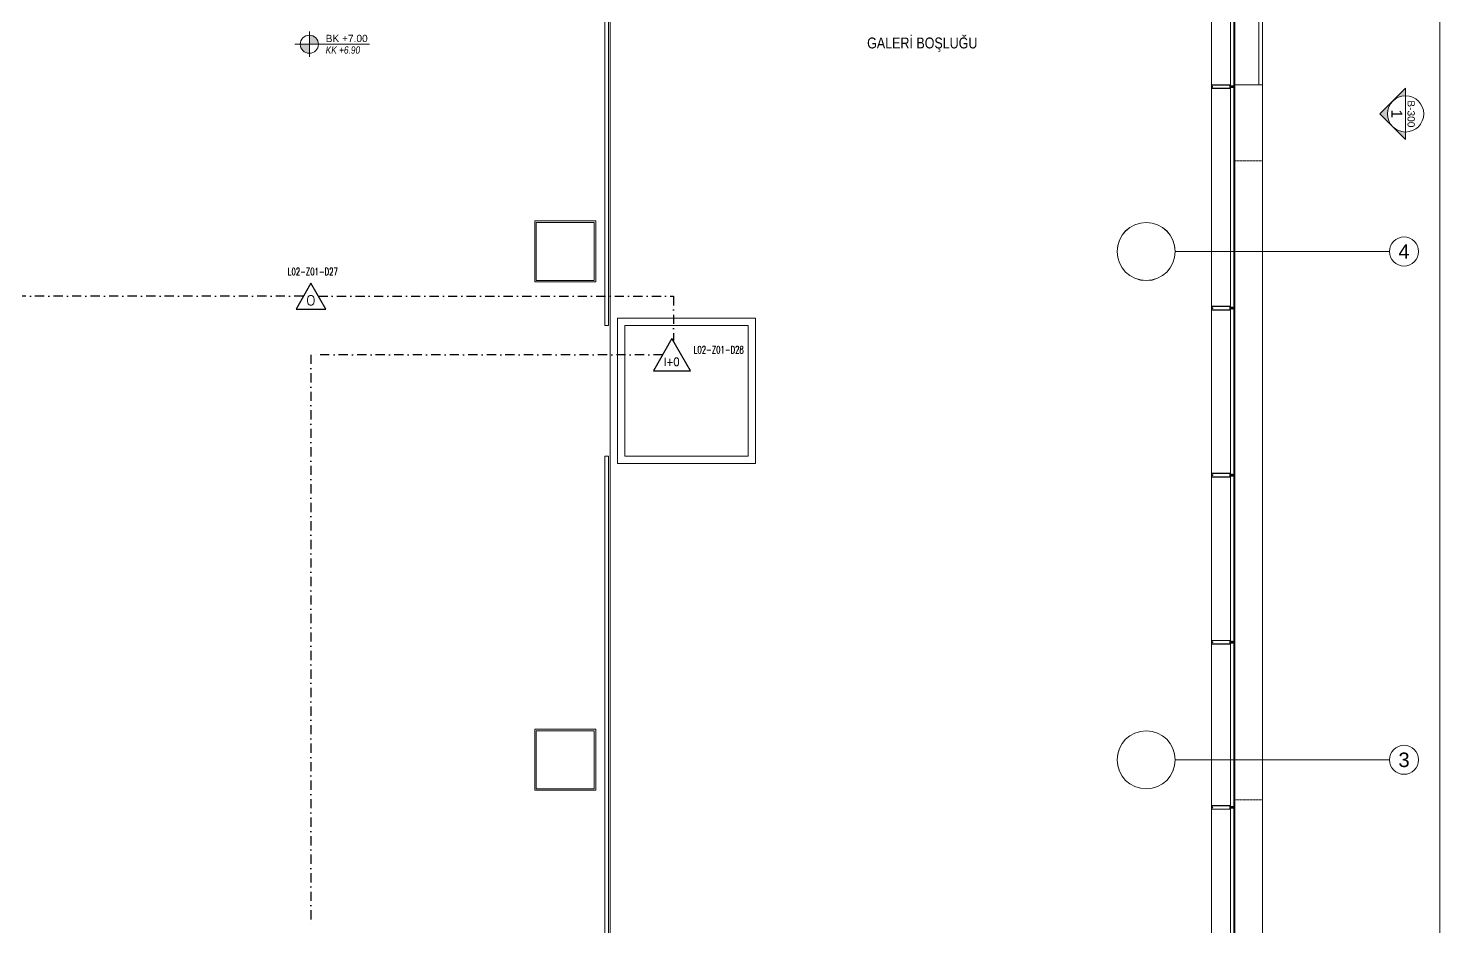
# Model space of a CAD drawing. Extents: x -3709 to 34975, y -230 to 8245.
# Drawn here: x 25497 to 27440, y 823 to 2060 of the extents above; entities that cross this region are included whole.
import ezdxf
from ezdxf.enums import TextEntityAlignment as Align

# ---------------------------------------------------------------- set-up
doc = ezdxf.new("R2010")
doc.units = 0
for name, pattern in [('DASHDOT', [25.4, 12.7, -6.35, 0, -6.35]), ('DOT2', [0.125, 0, -0.125]), ('Grundrisse$0$AUSGEZOGEN', [2, 1, 1]), ('HIDDEN', [0.375, 0.25, -0.125])]:
    doc.linetypes.add(name, pattern=pattern)
doc.layers.get('0').update_dxf_attribs({"color": 9, "lineweight": 9})
for name, color, linetype, lineweight in [('01', 9, 'Continuous', 9), ('06C', 9, 'Continuous', 9), ('06D', 9, 'Continuous', 9), ('10', 9, 'Continuous', 9), ('10A', 9, 'Continuous', 9), ('14', 9, 'Continuous', 9), ('15', 9, 'Continuous', 9), ('20', 9, 'DOT2', 9), ('21', 9, 'Continuous', 9), ('24', 9, 'Continuous', 9), ('40A', 9, 'Continuous', 9), ('E-DEDEKTÖR NUMARALARI', 20, 'Continuous', 30), ('E-KABLO', 7, 'Continuous', 30), ('E-KOMBİNE DEDEKTÖR (ISI+OPTİK DUMAN)', 7, 'Continuous', 30), ('E-OPTİK DUMAN DEDEKTÖRÜ', 7, 'Continuous', 30)]:
    doc.layers.add(name, color=color, linetype=linetype, lineweight=lineweight)
doc.styles.add('Arial', font='arial.ttf', dxfattribs={"height": 2.5})
doc.styles.add('E-YAZI', font='txttw.shx')
doc.styles.add('MuuM_TEXT-ITALIC', font='ARIALNI.TTF')
doc.styles.add('MuuM_TEXT-STANDART', font='ARIALN.TTF')

# ---------------------------------------------------------------- blocks, each defined once
blk = doc.blocks.new('0_elevationtarget-p-bk')
h = blk.add_hatch(color=254)
h.paths.add_polyline_path([(2.5, 0, 0.414214), (0, 2.5), (0, 0)])
h.paths.add_polyline_path([(0, 0), (-2.5, 0, 0.414214), (0, -2.5)])
blk.add_line((0, -3.5), (0, 3.5))
blk.add_lwpolyline([(16.6, 0), (-4, 0)])
blk.add_circle((0, 0), 2.5)
at = {"style": 'Arial'}
blk.add_attdef('BITMISKOT', text='', height=2, dxfattribs=at).set_placement((4.5, 0), align=Align.BOTTOM_LEFT)
at = {"style": 'MuuM_TEXT-ITALIC'}
blk.add_attdef('FINISHINGFLOORLEVEL', text='', height=2, dxfattribs=at).set_placement((4.5, -0.59), align=Align.TOP_LEFT)
blk = doc.blocks.new('p-kolon-80x80-vw')
at = {"layer": '01'}
blk.add_lwpolyline([(-40, -40), (-40, 40), (40, 40), (40, -40)], close=True, dxfattribs=at)
blk = doc.blocks.new('p-kolon-vw-çelik80')
at = {"layer": '01'}
blk.add_circle((0, 0), 40, dxfattribs=at)
blk = doc.blocks.new('prf-camderzi-20x6-p_1')
at = {"layer": '10A', "linetype": 'Continuous'}
for points in [[(0.2, -2.4), (0.1, -2.3), (0.1, 2.3), (0.2, 2.4), (0.8, 2.4), (0.8, 2.3), (0.9, 2.3), (1.2, 2.4), (1.2, 2.5), (0.1, 2.5), (0, 2.4), (0, 2.3), (0, -2.4), (0.1, -2.5), (0.1, -2.5), (1.2, -2.5), (1.2, -2.4), (0.9, -2.3), (0.8, -2.3), (0.8, -2.4)], [(1.1, 2.1), (1.1, 2), (1.1, 2), (1.2, 2), (1.2, 2.3), (0.8, 2.3), (0.8, 2.2), (0.8, 2.3), (0.7, 2.3), (0.7, 2.3), (0.5, 2.3), (0.4, 2.2), (0.2, 2.1), (0.2, 2.1), (0.2, 2.1), (0.3, 2.1), (0.6, 2.1), (0.7, 2), (0.7, 1.1), (0.8, 1), (0.9, 1), (1, 0.9), (1, 0), (1, 0), (1, 0), (1, -0.9), (0.9, -1), (0.8, -1), (0.7, -1.1), (0.7, -2), (0.6, -2), (0.3, -2), (0.2, -2.1), (0.2, -2.1), (0.2, -2.1), (0.4, -2.2), (0.5, -2.3), (0.7, -2.3), (0.7, -2.3), (0.8, -2.3), (0.8, -2.2), (0.8, -2.2), (1.2, -2.4), (1.2, -2), (1.1, -1.9), (1.1, -1.9), (1.1, -2.1), (0.9, -2.1), (0.8, -2), (0.8, -1.1), (1.1, -1.1), (1.1, -1.2), (1.1, -1.2), (1.2, -1.2), (1.2, 1.2), (1.1, 1.3), (1.1, 1.3), (1.1, 1.1), (0.8, 1.1), (0.8, 2), (0.9, 2.1)], [(6.2, -2.5), (31.9, -2.5), (32, -2.5), (32, -2.4), (32, 2.3), (31.9, 2.5), (31.9, 2.5), (6.2, 2.5), (6.2, 2.3), (6.3, 2.2), (6.4, 2.2), (6.4, 2.3), (6.6, 2.3), (6.6, 1.9), (6.6, 1.9), (6.6, 1.8), (6.6, 1.4), (6.4, 1.4), (6.4, 1.5), (6.3, 1.5), (6.2, 1.4), (6.2, 1.1), (6.4, 1.1), (6.4, 1.2), (6.6, 1.2), (6.6, 0.7), (6.5, 0.5), (6.4, 0.5), (5.3, 0.5), (5.2, 0.5), (5.2, 0.4), (5.3, 0.2), (5.4, 0.2), (5.5, 0.2), (5.6, 0.2), (5.6, 0.2), (5.6, 0.2), (5.8, 0.2), (5.8, 0.2), (5.8, 0.2), (6, 0.2), (6, 0.2), (6, 0.2), (6.1, 0.2), (6.2, 0.2), (6.2, 0.2), (6.3, 0.2), (6.3, 0.2), (6.4, 0.2), (6.4, 0.2), (6.6, 0.1), (6.7, 0), (6.6, -0.1), (6.4, -0.2), (6.3, -0.2), (6.2, -0.2), (6.2, -0.2), (6.1, -0.2), (6.1, -0.2), (6, -0.2), (5.9, -0.2), (5.9, -0.2), (5.9, -0.2), (5.7, -0.2), (5.7, -0.2), (5.7, -0.2), (5.6, -0.2), (5.5, -0.2), (5.5, -0.2), (5.4, -0.2), (5.3, -0.3), (5.2, -0.4), (5.2, -0.5), (5.3, -0.5), (6.4, -0.5), (6.5, -0.6), (6.6, -0.6), (6.6, -1.2), (6.4, -1.2), (6.4, -1.1), (6.2, -1.1), (6.2, -1.5), (6.3, -1.5), (6.4, -1.5), (6.4, -1.4), (6.6, -1.4), (6.6, -1.9), (6.6, -1.9), (6.6, -1.9), (6.6, -2.4), (6.4, -2.4), (6.4, -2.2), (6.3, -2.2), (6.2, -2.3)]]:
    blk.add_lwpolyline(points, close=True, dxfattribs=at)
at = {"layer": '10A', "linetype": 'Grundrisse$0$AUSGEZOGEN'}
for points in [[(5.2, -0.5), (5.2, -0.3), (5.3, -0.2), (5.4, -0.2), (5.6, -0.2), (5.8, -0.2), (5.8, -0.2), (5.9, -0.2), (5.9, -0.2), (5.9, -0.2), (6.1, -0.2), (6.2, -0.2), (6.2, -0.2), (6.4, -0.1), (6.4, 0), (6.4, 0.1), (6.2, 0.2), (6.2, 0.2), (6.1, 0.2), (5.9, 0.2), (5.9, 0.2), (5.9, 0.2), (5.8, 0.2), (5.8, 0.2), (5.6, 0.2), (5.4, 0.2), (5.3, 0.2), (5.2, 0.3), (5.2, 0.5), (2.4, 0.5), (2.3, 0.5), (2.1, 0.4), (2, 0.4), (2, 0.4), (2, 0.5), (2, 0.5), (2, 0.5), (1.4, 0.5), (1.3, 0.4), (1.4, 0.3), (1.5, 0.3), (1.5, 0.3), (1.5, 0.4), (1.8, 0.4), (1.9, 0.3), (2.2, 0), (2.2, 0), (2.2, 0), (1.9, -0.3), (1.8, -0.4), (1.5, -0.4), (1.5, -0.3), (1.5, -0.3), (1.4, -0.3), (1.3, -0.4), (1.4, -0.5), (1.4, -0.5), (2, -0.5), (2, -0.5), (2, -0.4), (2, -0.4), (2.1, -0.4), (2.3, -0.5), (2.4, -0.5)], [(2.8, 0.9), (2.8, 0.9), (2.7, 0.5), (2.8, 0.5), (2.9, 0.5), (2.9, 0.6), (2.9, 0.9), (3, 1), (3.1, 1.1), (3.4, 1.1), (3.5, 1.1), (3.5, 1.2), (3.4, 1.2), (3.1, 1.2), (3.1, 1.2), (3, 1.2), (3, 1.2), (3, 1.1), (2.9, 1.1), (2.9, 1.1), (2.8, 1), (2.8, 1)], [(3.7, 0.9), (3.7, 0.9), (3.6, 0.5), (3.7, 0.5), (3.8, 0.5), (3.8, 0.6), (3.8, 0.9), (3.9, 1), (4, 1.1), (4.3, 1.1), (4.3, 1.1), (4.4, 1.2), (4.3, 1.2), (4, 1.2), (4, 1.2), (3.9, 1.2), (3.9, 1.2), (3.8, 1.1), (3.8, 1.1), (3.8, 1.1), (3.7, 1), (3.7, 1)], [(4.6, 0.9), (4.5, 0.9), (4.5, 0.5), (4.6, 0.5), (4.7, 0.5), (4.7, 0.6), (4.7, 0.9), (4.8, 1), (4.9, 1.1), (5.2, 1.1), (5.2, 1.1), (5.2, 1.2), (5.2, 1.2), (4.9, 1.2), (4.9, 1.2), (4.8, 1.2), (4.8, 1.2), (4.7, 1.1), (4.7, 1.1), (4.6, 1.1), (4.6, 1), (4.6, 1)], [(2.8, -0.9), (2.8, -0.9), (2.7, -0.5), (2.8, -0.5), (2.9, -0.6), (2.9, -0.6), (2.9, -0.9), (3, -1), (3.1, -1.1), (3.4, -1.1), (3.5, -1.1), (3.5, -1.1), (3.4, -1.2), (3.1, -1.2), (3.1, -1.2), (3, -1.2), (3, -1.1), (3, -1.1), (2.9, -1.1), (2.9, -1.1), (2.8, -1), (2.8, -1)], [(3.7, -0.9), (3.7, -0.9), (3.6, -0.5), (3.7, -0.5), (3.8, -0.6), (3.8, -0.6), (3.8, -0.9), (3.9, -1), (4, -1.1), (4.3, -1.1), (4.3, -1.1), (4.4, -1.1), (4.3, -1.2), (4, -1.2), (4, -1.2), (3.9, -1.2), (3.9, -1.1), (3.8, -1.1), (3.8, -1.1), (3.8, -1.1), (3.7, -1), (3.7, -1)], [(4.6, -0.9), (4.5, -0.9), (4.5, -0.5), (4.6, -0.5), (4.7, -0.6), (4.7, -0.6), (4.7, -0.9), (4.8, -1), (4.9, -1.1), (5.2, -1.1), (5.2, -1.1), (5.2, -1.1), (5.2, -1.2), (4.9, -1.2), (4.9, -1.2), (4.8, -1.2), (4.8, -1.1), (4.7, -1.1), (4.7, -1.1), (4.6, -1.1), (4.6, -1), (4.6, -1)]]:
    blk.add_lwpolyline(points, close=True, dxfattribs=at)
at = {"layer": '10A', "linetype": 'Continuous'}
blk.add_lwpolyline([(6.8, -2.3), (6.8, 2.3), (31.8, 2.3), (31.8, 0.2), (31.7, 0.1), (31.3, 0.1), (31.2, 0.2), (31.2, 0.2), (31.2, 0.3), (31.1, 0.3), (31.1, 0.3), (31, 0.4), (31, 0.4), (31, 0.4), (30.9, 0.4), (30.8, 0.5), (30.8, 0.5), (30.7, 0.5), (30.7, 0.4), (30.6, 0.4), (30.6, 0.4), (30.5, 0.4), (30.5, 0.3), (30.4, 0.3), (30.4, 0.2), (30.5, 0.1), (30.7, 0.1), (30.7, 0.2), (30.7, 0.2), (30.8, 0.2), (30.9, 0.2), (30.9, 0.2), (30.9, 0.1), (31, 0.1), (31, 0), (31, -0.1), (30.9, -0.1), (30.9, -0.1), (30.9, -0.2), (30.8, -0.2), (30.7, -0.2), (30.7, -0.1), (30.7, -0.1), (30.6, -0.1), (30.5, -0.1), (30.4, -0.2), (30.4, -0.3), (30.5, -0.3), (30.5, -0.3), (30.6, -0.4), (30.6, -0.4), (30.7, -0.4), (30.7, -0.4), (30.8, -0.4), (30.8, -0.4), (30.9, -0.4), (31, -0.4), (31, -0.4), (31, -0.4), (31.1, -0.3), (31.1, -0.3), (31.2, -0.2), (31.2, -0.2), (31.2, -0.2), (31.3, -0.1), (31.7, -0.1), (31.8, -0.1), (31.8, -2.3), (6.8, -2.3)], dxfattribs=at)
blk = doc.blocks.new('p-cephe-birincikat-onkisim')
at = {"layer": '06D'}
for points in [[(-70, -3732), (-70, -48)], [(0, -1523.5), (0, -3732)]]:
    blk.add_lwpolyline(points, dxfattribs=at)
blk.add_lwpolyline([(-5, -2010.5), (-38, -2010.5), (-38, -1523.5), (-5, -1523.5)], close=True, dxfattribs=at)
at = {"layer": '10'}
blk.add_lwpolyline([(0, -2010.5), (-38, -2010.5), (-38, -3245.5), (0, -3245.5)], close=True, dxfattribs=at)
at = {"layer": '15', "linetype": 'Continuous'}
for points in [[(-44, -2012.1), (-39.5, -2012.1), (-39.5, -1767.7), (-44, -1767.7)], [(-44, -2014), (-39.5, -2014), (-39.5, -2317.1), (-44, -2317.1)], [(-44, -2547.1), (-39.5, -2547.1), (-39.5, -2318.9), (-44, -2318.9)], [(-44, -2549), (-39.5, -2549), (-39.5, -2777), (-44, -2777)], [(-44, -3004.5), (-39.5, -3004.5), (-39.5, -2779), (-44, -2779)], [(-44, -3242.1), (-39.5, -3242.1), (-39.5, -3006.4), (-44, -3006.4)]]:
    blk.add_lwpolyline(points, close=True, dxfattribs=at)
at = {"layer": '20', "linetype": 'HIDDEN'}
for points in [[(0, -2115), (-38, -2115)], [(0, -2995), (-38, -2995)]]:
    blk.add_lwpolyline(points, dxfattribs=at)
at = {"xscale": -1}
for p in [(-38, -2013), (-38, -2318), (-38, -2548), (-38, -2778), (-38, -3005.5)]:
    blk.add_blockref('prf-camderzi-20x6-p_1', p, dxfattribs=at)
blk = doc.blocks.new('0_aks')
at = {"linetype": 'Continuous'}
blk.add_circle((0, 0), 2, dxfattribs=at)
at = {"style": 'Arial'}
blk.add_attdef('AKS', text='', height=2, dxfattribs=at).set_placement((0, 0), align=Align.MIDDLE_CENTER)
blk = doc.blocks.new('p-aks_vw')
at = {"layer": '24', "ltscale": 2}
for points in [[(5680, 1440), (5975, 1440)], [(5680, 740), (5975, 740)]]:
    blk.add_lwpolyline(points, dxfattribs=at)
at = {"layer": '24', "xscale": 10, "yscale": 10, "zscale": 10}
for p, values in [((5995, 1440), {'AKS': '4'}), ((5995, 740), {'AKS': '3'})]:
    blk.add_blockref('0_aks', p, dxfattribs=at).add_auto_attribs(values)
blk = doc.blocks.new('0_exteriorelevation1')
h = blk.add_hatch(color=256)
h.paths.add_polyline_path([(7.07, 0), (0, 7.07), (-7.07, 0)])
h.paths.add_polyline_path([(5, 0, 1), (-5, 0)], flags=16)
blk.add_lwpolyline([(7.07, 0), (0, 7.07), (-7.07, 0), (7.07, 0)])
blk.add_lwpolyline([(7.07, 0), (0, 7.07), (-7.07, 0), (7.07, 0)])
blk.add_circle((0, 0), 5)
at = {"style": 'Arial'}
blk.add_attdef('KESITADI', text='', height=3, dxfattribs=at).set_placement((0, 0), align=Align.BOTTOM_CENTER)
blk.add_attdef('PAFTAADI', text='', height=2, dxfattribs=at).set_placement((0, -0.5), align=Align.TOP_CENTER)
blk = doc.blocks.new('100_OPTİK DUMAN DEDEKTÖRÜ 085')
at = {"layer": 'E-OPTİK DUMAN DEDEKTÖRÜ', "color": 4}
blk.add_lwpolyline([(2.06, 0), (0, 3.57), (-2.06, 0)], close=True, dxfattribs=at)
at = {"layer": 'E-OPTİK DUMAN DEDEKTÖRÜ', "color": 3, "style": 'E-YAZI'}
blk.add_text('O', height=1.36, dxfattribs=at).set_placement((-0.02, 1.2), align=Align.MIDDLE)
blk = doc.blocks.new('100_KOMBİNE DEDEKTÖR (ISI+OPTİK DUMAN) 085')
at = {"layer": 'E-KOMBİNE DEDEKTÖR (ISI+OPTİK DUMAN)', "color": 4}
blk.add_lwpolyline([(2.55, 0), (0, 4.42), (-2.55, 0)], close=True, dxfattribs=at)
at = {"layer": 'E-KOMBİNE DEDEKTÖR (ISI+OPTİK DUMAN)', "color": 3, "style": 'E-YAZI', "width": 0.8}
blk.add_text('I+O', height=1.102, dxfattribs=at).set_placement((-0.02, 1.22), align=Align.MIDDLE)

msp = doc.modelspace()

# ---------------------------------------------------------------- linework, layer by layer
at = {"layer": '06C'}
msp.add_lwpolyline([(26277.84, 3964.26), (26277.84, 3914.5), (26297.84, 3914.5), (26297.84, 290.44), (26277.84, 290.44), (26277.83, 241.5)], dxfattribs=at)
at = {"layer": '06D'}
for points in [[(26290.34, 3912), (26295.34, 3912), (26295.34, 1650.5), (26290.34, 1650.5)], [(26497.84, 1460.5), (26307.84, 1460.5), (26307.84, 1660.5), (26497.84, 1660.5)], [(26487.84, 1470.5), (26317.84, 1470.5), (26317.84, 1650.5), (26487.84, 1650.5)], [(26290.34, 293), (26295.34, 293), (26295.34, 1470.5), (26290.34, 1470.5)]]:
    msp.add_lwpolyline(points, close=True, dxfattribs=at)
at = {"layer": '14'}
for points in [[(26193.84, 1794.5), (26277.84, 1794.5), (26277.84, 1710.5), (26193.84, 1710.5)], [(26193.84, 1094.5), (26277.84, 1094.5), (26277.84, 1010.5), (26193.84, 1010.5)]]:
    msp.add_lwpolyline(points, close=True, dxfattribs=at)
at = {"layer": '40A'}
msp.add_lwpolyline([(21065, 4190), (27440.06, 4190), (27440.06, 15), (21065, 15)], close=True, dxfattribs=at)
at = {"layer": 'E-KABLO', "color": 6, "linetype": 'DASHDOT'}
for p, q in [((25875.53, 1690.98), (25192.05, 1690.98)), ((25896.12, 1690.98), (26385.06, 1690.98)), ((26385.06, 1690.98), (26385.06, 1629.95)), ((26370.09, 1610.4), (25885.83, 1610.4)), ((25885.83, 1610.4), (25885.83, 822.56))]:
    msp.add_line(p, q, dxfattribs=at)

# ---------------------------------------------------------------- block references
for name, p in [('p-cephe-birincikat-onkisim', (27195.84, 3992.5)), ('p-cephe-birincikat-onkisim', (27195.84, 3992.4)), ('p-kolon-80x80-vw', (26235.84, 1752.5)), ('p-kolon-80x80-vw', (26235.84, 1752.4)), ('p-kolon-vw-çelik80', (27035.84, 1752.5)), ('p-kolon-vw-çelik80', (27035.84, 1752.4)), ('p-kolon-80x80-vw', (26235.84, 1052.5)), ('p-kolon-80x80-vw', (26235.84, 1052.4)), ('p-kolon-vw-çelik80', (27035.84, 1052.5)), ('p-kolon-vw-çelik80', (27035.84, 1052.4))]:
    msp.add_blockref(name, p)
at = {"layer": '21', "xscale": 5, "yscale": 5, "zscale": 5}
msp.add_blockref('0_elevationtarget-p-bk', (25883.57, 2037.89), dxfattribs=at).add_auto_attribs({'BITMISKOT': 'BK +7.00', 'FINISHINGFLOORLEVEL': 'KK +6.90'})
at = {"layer": '21'}
ref = msp.add_blockref('0_exteriorelevation1', (27393, 1942), dxfattribs=dict(at, xscale=-5, yscale=5, zscale=5, rotation=90))
ref.add_attrib('KESITADI', '1', dxfattribs={"layer": '0', "height": 15, "rotation": 270, "style": 'Arial'}).set_placement((27369.06, 1942), align=Align.BOTTOM_CENTER)
ref.add_attrib('PAFTAADI', 'B-300', dxfattribs={"layer": '0', "height": 10, "rotation": 270, "style": 'Arial'}).set_placement((27405.64, 1942), align=Align.TOP_CENTER)
at = {"layer": '24'}
msp.add_blockref('p-aks_vw', (21395.84, 312.5), dxfattribs=at)
at = {"layer": 'E-KOMBİNE DEDEKTÖR (ISI+OPTİK DUMAN)', "xscale": 10, "yscale": 10, "zscale": 10}
msp.add_blockref('100_KOMBİNE DEDEKTÖR (ISI+OPTİK DUMAN) 085', (26382.84, 1588.32), dxfattribs=at)
at = {"layer": 'E-OPTİK DUMAN DEDEKTÖRÜ', "xscale": 10, "yscale": 10, "zscale": 10}
msp.add_blockref('100_OPTİK DUMAN DEDEKTÖRÜ 085', (25885.83, 1673.15), dxfattribs=at)

# ---------------------------------------------------------------- texts
at = {"layer": '21', "style": 'MuuM_TEXT-STANDART'}
msp.add_text('GALERİ BOŞLUĞU', height=15, dxfattribs=at).set_placement((26651.62, 2027.66), align=Align.BOTTOM_LEFT)
at = {"layer": 'E-DEDEKTÖR NUMARALARI', "style": 'E-YAZI', "width": 0.7}
for s, p in [('L02-Z01-D27', (25853.88, 1719.8)), ('L02-Z01-D28', (26412.79, 1612.19))]:
    msp.add_text(s, height=10, dxfattribs=at).set_placement(p)

doc.saveas('drawing.dxf')
